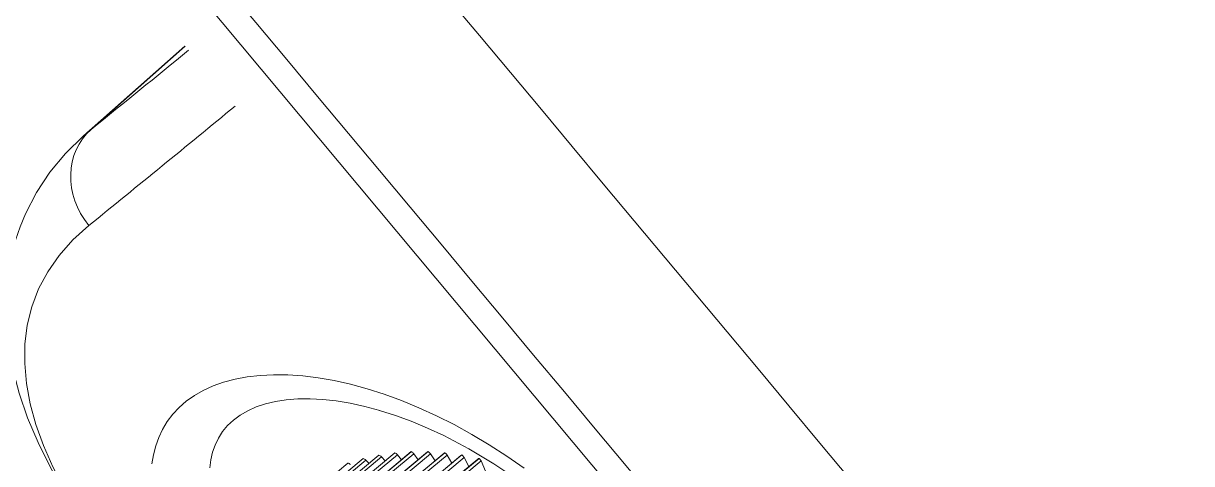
# Model space of a CAD drawing. Header units: metres. Extents: x 2999 to 3109, y 1752 to 1796.
# Drawn here: x 3008.54779 to 3008.58012, y 1761.23456 to 1761.24673 of the extents above; entities that cross this region are included whole.
import ezdxf

# ---------------------------------------------------------------- set-up
doc = ezdxf.new("R2010")
doc.units = ezdxf.units.M
doc.layers.add('PAREDES', color=7, linetype='Continuous')

msp = doc.modelspace()

# ---------------------------------------------------------------- linework, layer by layer
at = {"layer": 'PAREDES', "color": 253, "lineweight": 0}
for p, q in [((3008.53523527378, 1761.268321324228), (3008.644582626262, 1761.137701271657)), ((3008.549452073224, 1761.24361804072), (3008.552260245743, 1761.24610315712)), ((3008.549665944743, 1761.243798991599), (3008.552264054714, 1761.246098226812)), ((3008.556285100674, 1761.233947498071), (3008.557188300493, 1761.234700260234)), ((3008.556720163936, 1761.234042030631), (3008.557623402932, 1761.234794745994)), ((3008.556793263181, 1761.233992743551), (3008.557696502178, 1761.234745458914)), ((3008.557166120168, 1761.234105485367), (3008.558069359165, 1761.23485820073)), ((3008.557236985983, 1761.234052020262), (3008.55814022498, 1761.234804735624)), ((3008.557616047393, 1761.234133579962), (3008.558519247211, 1761.234886342125)), ((3008.557621219322, 1761.234137670802), (3008.558524458319, 1761.234890386165)), ((3008.557689429438, 1761.234080151759), (3008.558592762035, 1761.234832945478)), ((3008.557696502178, 1761.234745458914), (3008.557799562907, 1761.23463337809)), ((3008.558071414998, 1761.234129693635), (3008.558974747594, 1761.234882487355)), ((3008.558083539393, 1761.234138410703), (3008.55898677839, 1761.234891126066)), ((3008.55814022498, 1761.234804735624), (3008.558255012526, 1761.234666095706)), ((3008.558148952341, 1761.234077196878), (3008.559052191338, 1761.234829912241)), ((3008.558531798576, 1761.234094903855), (3008.559435037572, 1761.234847619218)), ((3008.558551173619, 1761.234107700795), (3008.559454373437, 1761.234860462958)), ((3008.558592762035, 1761.234832945478), (3008.558716222504, 1761.23466702067)), ((3008.558613460729, 1761.234042994632), (3008.559516699726, 1761.234795709994)), ((3008.558995213009, 1761.234029299944), (3008.559898452005, 1761.234782015307)), ((3008.559022136881, 1761.234045630401), (3008.559925375878, 1761.234798345764)), ((3008.559052191338, 1761.234829912241), (3008.559181286077, 1761.234636148703)), ((3008.559081063086, 1761.233977712698), (3008.559984302082, 1761.234730428061)), ((3008.559459742844, 1761.233933268339), (3008.560362981841, 1761.234685983702)), ((3008.559494552905, 1761.233952539156), (3008.560397885502, 1761.234705332875)), ((3008.559516699726, 1761.234795709994), (3008.559648350907, 1761.234573600688)), ((3008.559984302082, 1761.234730428061), (3008.560115595139, 1761.234479841415)), ((3008.555862750098, 1761.233822376274), (3008.556765989095, 1761.234575091637)), ((3008.556360198281, 1761.233902669815), (3008.557263437278, 1761.234655385178)), ((3008.557263437278, 1761.234655385178), (3008.557352015476, 1761.234568591297)), ((3008.559549922313, 1761.233881643915), (3008.56045325491, 1761.234634437634)), ((3008.56045325491, 1761.234634437634), (3008.560580994479, 1761.234355007008))]:
    msp.add_line(p, q, dxfattribs=at)
for points in [[(3008.549452073224, 1761.24361804072), (3008.548959229892, 1761.24313613206), (3008.54852427558, 1761.242613216982), (3008.548151694394, 1761.242053447298), (3008.54784520867, 1761.241462645448), (3008.547697298308, 1761.241104966012), (3008.547573237437, 1761.240740666364), (3008.547472819334, 1761.240371324597), (3008.547395689261, 1761.239998315291), (3008.547313329088, 1761.239312646265), (3008.547302333152, 1761.238626543377), (3008.547361418297, 1761.237912824443), (3008.547485980128, 1761.237207035733), (3008.547669889198, 1761.236510413843), (3008.547907880112, 1761.235822212388), (3008.548194872544, 1761.235142795077), (3008.54852790392, 1761.23446904504), (3008.548903696106, 1761.233799173189), (3008.54932008106, 1761.233131205371)], [(3008.549601812953, 1761.241142543301), (3008.549156768209, 1761.240742357907), (3008.548777200906, 1761.240314921245), (3008.548462588763, 1761.239863139189), (3008.548212128695, 1761.239389682541), (3008.548024658465, 1761.238897080639), (3008.547898774212, 1761.238387580949), (3008.54783290881, 1761.237863055469), (3008.547825386289, 1761.237325125886), (3008.547874632973, 1761.236775101528), (3008.547978779138, 1761.236213884701), (3008.548136220618, 1761.235642440822), (3008.548345425053, 1761.235061079039), (3008.548604766479, 1761.234470030144), (3008.548912799581, 1761.233869118976), (3008.549268274936, 1761.23325793637), (3008.549463522659, 1761.232948258208)], [(3008.551347115255, 1761.234551357291), (3008.551389476852, 1761.23480292731), (3008.551452298822, 1761.235046791096), (3008.551536403907, 1761.235281965851), (3008.551642506002, 1761.235507218462), (3008.551771373429, 1761.235721440975), (3008.551923282571, 1761.235923352408), (3008.552098603414, 1761.236111750138), (3008.552297893144, 1761.236285588253), (3008.552520818675, 1761.236443553146), (3008.552767406082, 1761.236584472681), (3008.553037391946, 1761.236707330365), (3008.553330247294, 1761.23681104659), (3008.553645325616, 1761.236894682151), (3008.553981769271, 1761.236957359885), (3008.554338494237, 1761.236998092716), (3008.55471463418, 1761.237016394194), (3008.555108737233, 1761.237011526486), (3008.555519514793, 1761.236983127231), (3008.555945530237, 1761.236930630551), (3008.556385259893, 1761.236853954884), (3008.556837164846, 1761.236752846709), (3008.557299338333, 1761.23662730175), (3008.557770256686, 1761.236477238445), (3008.558248121984, 1761.236302902827), (3008.558731175488, 1761.236104494135), (3008.559217845658, 1761.235882368317), (3008.559706482596, 1761.235636974921), (3008.560195264451, 1761.235368778739), (3008.560682728525, 1761.235078386034), (3008.561167185743, 1761.234766293153), (3008.561647282252, 1761.234433356671)], [(3008.552944594129, 1761.234445488196), (3008.552972910496, 1761.234663251855), (3008.553021976727, 1761.234873153638), (3008.55309256114, 1761.235074085589), (3008.55318554959, 1761.235264799354), (3008.553301312062, 1761.235444092307), (3008.553440390496, 1761.235610746582), (3008.553603061278, 1761.235763481198), (3008.553789272125, 1761.235901217616), (3008.553998901088, 1761.236022580189), (3008.554231871948, 1761.236126709134), (3008.554487468531, 1761.236212368133), (3008.55476513793, 1761.236278696337), (3008.555063889722, 1761.236324785025), (3008.55538288151, 1761.236349928991), (3008.555720872558, 1761.23635332836), (3008.556076707044, 1761.236334652325), (3008.556448948344, 1761.236293335009), (3008.556836081475, 1761.236228904138), (3008.557236637191, 1761.236141403303), (3008.557648904618, 1761.236030594228)], [(3008.557648271215, 1761.236030780359), (3008.558085695425, 1761.235891441763), (3008.558516395133, 1761.235732942226), (3008.558974933119, 1761.235541949345), (3008.559425299149, 1761.235332573739), (3008.560113194549, 1761.234971814308), (3008.560805702344, 1761.234558003836), (3008.561496362279, 1761.234093534744), (3008.562178611807, 1761.233581111808), (3008.562846793894, 1761.233023879453), (3008.563495586726, 1761.232425342331), (3008.564120003713, 1761.231789365318), (3008.564715432662, 1761.231120126715), (3008.565277714137, 1761.230422024649), (3008.565803023924, 1761.229699817472), (3008.566288099407, 1761.228958733674), (3008.566729904351, 1761.228204111656), (3008.567125964117, 1761.227441759959), (3008.567473967333, 1761.226677862591), (3008.567772242582, 1761.225918980098), (3008.568019414491, 1761.225172080052)]]:
    msp.add_lwpolyline(points, dxfattribs=at)
for centre, radius, start, end in [((3009.676827079062, 1762.285709528957), 1.466147559632665, 210.8146830557488, 229.0535089544584), ((2890.801361984001, 1662.769889237703), 153.5083563845369, 39.85287471377126, 39.9166537863093), ((2900.619428974986, 1670.988865218318), 140.6997006626653, 39.84579946473309, 39.9151674848393), ((3008.250670381463, 1761.614543298765), 0.4762874699630602, 308.8852556461476, 309.3024777510178), ((3008.179910877696, 1761.698587410273), 0.5881559466733477, 308.9439406314057, 309.4522637999167), ((3008.553669798516, 1761.238850584346), 0.006365366682534799, 128.9765497751339, 131.4982624470922)]:
    msp.add_arc(centre, radius, start, end, dxfattribs=at)
for centre, major_axis, ratio, start_param, end_param in [((3011.830666244882, 1764.088775767936), (3.262736375842771, 2.73136916975431), 0.5783642864339333, 3.047316074371338, 3.235869169235229), ((3008.550961799855, 1761.242275949341), (-0.001254631972870585, 0.001557472224317085), 0.8851911425590515, 0.03035095147788525, 1.585496783256531), ((3008.557177413579, 1761.234557900022), (0.0001024051150082556, -0.0001228977513795617), 0.8089340472728174, 1.695066332817078, 2.265119314193726), ((3008.557603374129, 1761.234655319212), (0.0001024051150082556, -0.0001228977513795617), 0.8089340472728174, 1.63095223903656, 2.201005220413208), ((3008.558040421402, 1761.234722379959), (0.0001024051150082556, -0.0001228977513795617), 0.8089340472728174, 1.566838026046753, 2.13689112663269), ((3008.558486563729, 1761.234758608917), (0.0001024051150082556, -0.0001228977513795617), 0.8089340472728174, 1.502723932266235, 2.072777032852173), ((3008.55907715271, 1761.234759589603), (0.0001024051150082556, -0.0001228977513795617), 0.8089340472728174, 3.027065992355347, 3.141592264175415), ((3008.558940105481, 1761.234763939767), (0.0001024051150082556, -0.0001228977513795617), 0.8089340472728174, 1.438609838485718, 2.008662700653076), ((3008.559537481865, 1761.234724674666), (0.0001024051150082556, -0.0001228977513795617), 0.8089340472728174, 2.962951898574829, 3.141592979431152), ((3008.559399233497, 1761.234738446589), (0.0001024051150082556, -0.0001228977513795617), 0.8089340472728174, 1.374495625495911, 1.944548726081848), ((3008.56000085712, 1761.234659117555), (0.0001024051150082556, -0.0001228977513795617), 0.8089340472728174, 2.898837804794312, 3.141592741012573), ((3008.559861947414, 1761.234682046749), (0.0001024051150082556, -0.0001228977513795617), 0.8089340472728174, 1.310381531715393, 1.880434513092041), ((3008.560465519733, 1761.234563117506), (0.0001024051150082556, -0.0001228977513795617), 0.8089340472728174, 2.834723711013794, 3.141592741012573), ((3008.560326370959, 1761.234595079884), (0.0001024051150082556, -0.0001228977513795617), 0.8089340472728174, 1.246267437934875, 1.816320419311523), ((3008.556764211445, 1761.234430407464), (0.0001024051150082556, -0.0001228977513795617), 0.8089340472728174, 1.759180545806885, 2.329233407974243)]:
    msp.add_ellipse(centre, major_axis=major_axis, ratio=ratio, start_param=start_param, end_param=end_param, dxfattribs=at)

doc.saveas('drawing.dxf')
